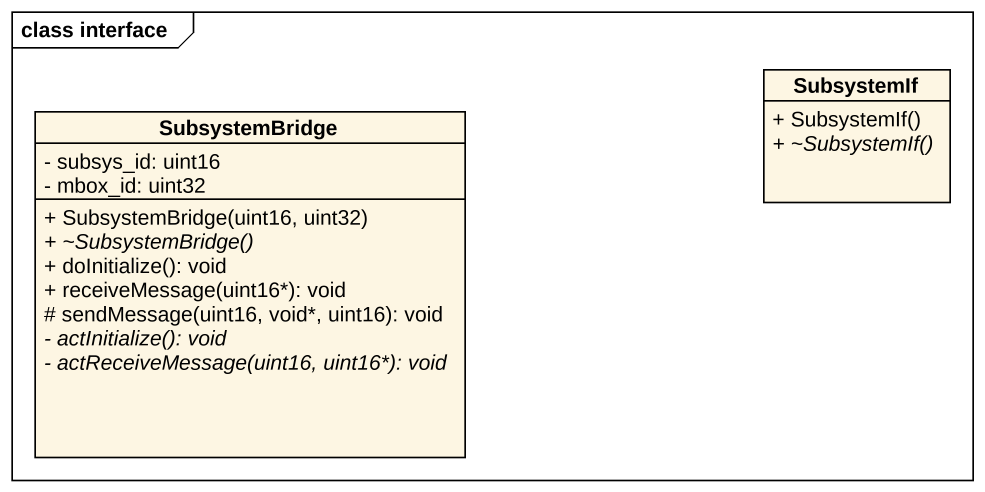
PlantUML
@startuml
mainframe class interface
hide circle
hide empty members
skinparam classAttributeIconSize 0
class SubsystemBridge {
  - subsys_id: uint16
  - mbox_id: uint32
  + SubsystemBridge(uint16, uint32)
  {abstract} + ~SubsystemBridge()
  + doInitialize(): void
  + receiveMessage(uint16*): void
  # sendMessage(uint16, void*, uint16): void
  {abstract} - actInitialize(): void
  {abstract} - actReceiveMessage(uint16, uint16*): void
}
class SubsystemIf {
  + SubsystemIf()
  {abstract} + ~SubsystemIf()
}
@enduml
